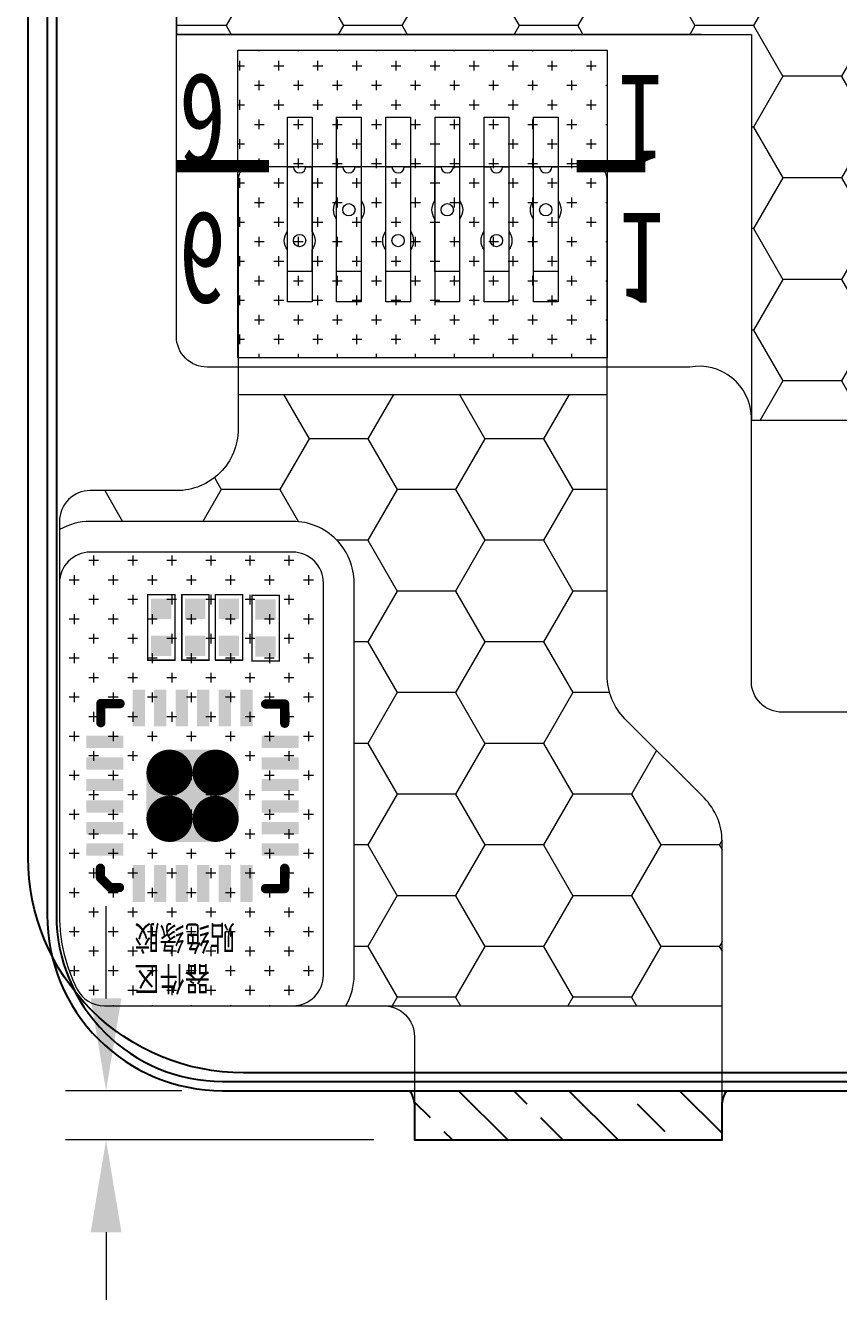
# Model space of a CAD drawing. Header units: millimetres. Extents: x -2596 to -724, y -1791 to -1070.
# Drawn here: x -1398.78 to -1385.56, y -1616.1 to -1595.53 of the extents above; entities that cross this region are included whole.
import ezdxf

# ---------------------------------------------------------------- set-up
doc = ezdxf.new("R2010")
doc.units = ezdxf.units.MM
for name, color, linetype in [('07 Cutline', 4, 'Continuous'), ('dim', 3, 'Continuous'), ('EMI', 150, 'Continuous'), ('FPC', 30, 'Continuous'), ('L61', 4, 'Continuous'), ('lens', 6, 'Continuous'), ('tape', 5, 'Continuous'), ('TOPLAYER', 1, 'Continuous'), ('TOPOVERLAY', 2, 'Continuous'), ('TOPPASTE', 8, 'Continuous'), ('TOPSOLDER', 216, 'Continuous')]:
    doc.layers.add(name, color=color, linetype=linetype)
doc.layers.add('TFPC', color=50, linetype='Continuous', lineweight=5)
doc.layers.add('标注', color=3, linetype='Continuous', lineweight=15)
doc.styles.add('ROMANC', font='romanc.shx', dxfattribs={"bigfont": 'gbcbig.shx'})
doc.styles.add('W0$254', font='', dxfattribs={"width": 0.75})
doc.styles.add('宋', font='', dxfattribs={"height": 2})
doc.styles.add('宋体', font='', dxfattribs={"width": 0.75})
doc.styles.get('W0$254').set_extended_font_data('SimSun')
doc.styles.get('宋').set_extended_font_data('SimSun')
doc.styles.get('宋体').set_extended_font_data('SimSun')
doc.dimstyles.new('YanXiu', dxfattribs={"dimtxt": 2.5, "dimasz": 2.2, "dimexe": 0.66, "dimexo": 0.66, "dimgap": 0.66, "dimtad": 0, "dimdsep": 46, "dimtxsty": 'ROMANC', "dimcen": 0, "dimclrd": 256, "dimclre": 131, "dimclrt": 42, "dimazin": 2, "dimtfac": 1, "dimtofl": 0, "dimtmove": 0, "dimatfit": 3, "dimfxl": 1, "dimlwd": 5, "dimlwe": 5, "dimarcsym": 0})

# ---------------------------------------------------------------- blocks, each defined once
blk = doc.blocks.new('*D458')
at = {"layer": 'Defpoints', "color": 0}
for p in [(-1395.576, -1612.837), (-1397.469, -1613.637), (-1392.456, -1613.637)]:
    blk.add_point(p, dxfattribs=at)
at = {"layer": '标注', "lineweight": 5}
for p, q in [((-1397.469, -1611.337), (-1397.469, -1609.837)), ((-1396.236, -1612.837), (-1398.129, -1612.837)), ((-1393.116, -1613.637), (-1398.129, -1613.637)), ((-1397.469, -1615.137), (-1397.469, -1616.637))]:
    blk.add_line(p, q, dxfattribs=at)
at = {"layer": '标注'}
for points in [[(-1397.719, -1611.337), (-1397.219, -1611.337), (-1397.469, -1612.837)], [(-1397.719, -1615.137), (-1397.219, -1615.137), (-1397.469, -1613.637)]]:
    blk.add_solid(points, dxfattribs=at)
at = {"layer": '标注', "insert": (-1397.469, -1621.487), "char_height": 2, "attachment_point": 5, "rotation": 90, "style": '宋'}
blk.add_mtext('0.8MAX', dxfattribs=at)
blk = doc.blocks.new('12E4W3REFTGRR4T')
at = {"layer": 'EMI', "lineweight": 5}
h = blk.add_hatch(dxfattribs=at)
h.set_pattern_fill('HONEY', color=256, scale=0.3)
h.set_pattern_definition([(180, (-2741.39704, 0.1958), (-1.42875, 0.824889), [0.9525, -1.905]), (60, (-2741.39704, 0.1958), (1.42874983, 0.8248893), [0.9525, -1.905]), (120, (-2741.39704, 0.1958), (-1.7e-07, 1.6497783), [-1.905, 0.9525])])
h.paths.add_polyline_path([(-1138.559, -1637.935), (-1138.559, -1681.081), (-1134.559, -1681.081), (-1134.559, -1637.935, -0.414214), (-1132.559, -1635.935), (-1126.688, -1635.935), (-1126.688, -1630.694), (-1115.611, -1630.694), (-1115.611, -1628.081), (-1124.801, -1628.081, -0.414214), (-1125.801, -1627.081), (-1125.801, -1625.131), (-1141.544, -1625.131, -0.017387), (-1141.544, -1625.19), (-1141.544, -1631.401), (-1150.891, -1631.401), (-1150.891, -1634.935, 0.414214), (-1149.891, -1635.935), (-1140.559, -1635.935, -0.414214)])
at = {"color": 0, "const_width": 0.2}
for points in [[(-1149.386, -1629.257), (-1150.891, -1629.257)], [(-1143.268, -1629.257), (-1144.386, -1629.257)]]:
    blk.add_lwpolyline(points, dxfattribs=at)
at = {"layer": 'dim', "lineweight": 5}
blk.add_line((-1142.355, -1631.401), (-1150.891, -1631.401), dxfattribs=at)
at = {"layer": 'EMI', "color": 0, "lineweight": 5}
blk.add_lwpolyline([(-1125.688, -1635.935), (-1116.611, -1635.935, 0.414214), (-1115.611, -1634.935), (-1115.611, -1616.941, 0.414214), (-1117.211, -1615.341), (-1123.835, -1615.341, 0.414214), (-1124.835, -1616.341), (-1124.835, -1619.387, -0.414214), (-1125.835, -1620.387), (-1141.044, -1620.387, 0.414214), (-1141.544, -1620.887), (-1141.544, -1625.19), (-1141.544, -1625.131), (-1141.544, -1625.19, -0.456488), (-1142.544, -1625.994), (-1150.391, -1625.994, 0.414214), (-1150.891, -1626.494), (-1150.891, -1634.935, 0.414214), (-1149.891, -1635.935), (-1140.559, -1635.935, -0.414214), (-1138.559, -1637.935), (-1138.559, -1681.707, -0.414214)], format="xyb", dxfattribs=at)
at = {"layer": 'EMI', "lineweight": 5}
blk.add_lwpolyline([(-1124.801, -1628.081), (-1115.611, -1628.081), (-1115.611, -1630.694), (-1126.688, -1630.694), (-1126.688, -1635.935), (-1132.559, -1635.935, 0.414214), (-1134.559, -1637.935), (-1134.559, -1681.081), (-1138.559, -1681.081), (-1138.559, -1637.935, 0.414214), (-1140.559, -1635.935), (-1149.891, -1635.935, -0.414214), (-1150.891, -1634.935), (-1150.891, -1631.401), (-1141.544, -1631.401), (-1141.544, -1625.131), (-1125.801, -1625.131), (-1125.801, -1627.081, 0.414214)], format="xyb", close=True, dxfattribs=at)
blk.add_lwpolyline([(-1141.544, -1625.19), (-1141.544, -1625.131)], dxfattribs=at)
at = {"layer": 'TFPC', "color": 1}
for points in [[(-1148.686, -1627.057), (-1149.086, -1627.057), (-1149.086, -1630.057), (-1148.686, -1630.057)], [(-1147.886, -1627.057), (-1148.286, -1627.057), (-1148.286, -1630.057), (-1147.886, -1630.057)], [(-1147.086, -1627.057), (-1147.486, -1627.057), (-1147.486, -1630.057), (-1147.086, -1630.057)], [(-1146.286, -1627.057), (-1146.686, -1627.057), (-1146.686, -1630.057), (-1146.286, -1630.057)], [(-1145.486, -1627.057), (-1145.886, -1627.057), (-1145.886, -1630.057), (-1145.486, -1630.057)], [(-1144.686, -1627.057), (-1145.086, -1627.057), (-1145.086, -1630.057), (-1144.686, -1630.057)]]:
    blk.add_lwpolyline(points, close=True, dxfattribs=at)
at = {"layer": 'FPC', "color": 1, "linetype": 'Continuous', "char_height": 1.5, "width": 1, "attachment_point": 3, "style": 'W0$254'}
for s, insert in [('{\\fSimSun|b0|i0|c134|p2;6}', (-1150.085, -1626.999)), ('{\\fSimSun|b0|i0|c134|p2;1}', (-1142.956, -1626.999))]:
    blk.add_mtext(s, dxfattribs=dict(at, insert=insert))
blk = doc.blocks.new('0201_2')
at = {"layer": 'TOPLAYER'}
for points in [[(0.164998, -0.165001), (0.164998, 0.165001), (-0.164998, -0.165001), (-0.164998, 0.165001)], [(0.764997, -0.165001), (0.764997, 0.165001), (0.435, -0.165001), (0.435, 0.165001)]]:
    blk.add_solid(points, dxfattribs=at)
at = {"layer": 'TOPOVERLAY', "const_width": 0.025001}
for points in [[(-0.23, 0.225999), (-0.181, 0.225999)], [(-0.23, -0.217), (-0.23, 0.225999)], [(-0.18, 0.225999), (0.836, 0.225999)], [(0.836, -0.217), (0.836, 0.225999)], [(-0.23, -0.217), (0.836, -0.217)]]:
    blk.add_lwpolyline(points, dxfattribs=at)
at = {"layer": 'TOPOVERLAY', "const_width": 0.012499}
for points in [[(-0.23625, 0.225999, 1), (-0.223749, 0.225999, 1)], [(-0.23625, 0.225999, 1), (-0.223749, 0.225999, 1)], [(-0.187251, 0.225999, 1), (-0.174749, 0.225999, 1)], [(-0.186251, 0.225999, 1), (-0.173749, 0.225999, 1)], [(0.829749, 0.225999, 1), (0.842251, 0.225999, 1)], [(0.829749, 0.225999, 1), (0.842251, 0.225999, 1)], [(-0.23625, -0.217, 1), (-0.223749, -0.217, 1)], [(-0.23625, -0.217, 1), (-0.223749, -0.217, 1)], [(0.829749, -0.217, 1), (0.842251, -0.217, 1)], [(0.829749, -0.217, 1), (0.842251, -0.217, 1)]]:
    blk.add_lwpolyline(points, format="xyb", close=True, dxfattribs=at)
at = {"layer": 'TOPPASTE'}
for points in [[(0.164998, -0.165001), (0.164998, 0.165001), (-0.164998, -0.165001), (-0.164998, 0.165001)], [(0.764997, -0.165001), (0.764997, 0.165001), (0.435, -0.165001), (0.435, 0.165001)]]:
    blk.add_solid(points, dxfattribs=at)
at = {"layer": 'TOPSOLDER'}
for points in [[(0.164998, -0.165001), (0.164998, 0.165001), (-0.164998, -0.165001), (-0.164998, 0.165001)], [(0.764997, -0.165001), (0.764997, 0.165001), (0.435, -0.165001), (0.435, 0.165001)]]:
    blk.add_solid(points, dxfattribs=at)
blk = doc.blocks.new('0201_3')
at = {"layer": 'TOPLAYER'}
for points in [[(0.164998, -0.165001), (0.164998, 0.165001), (-0.164998, -0.165001), (-0.164998, 0.165001)], [(0.764997, -0.165001), (0.764997, 0.165001), (0.435, -0.165001), (0.435, 0.165001)]]:
    blk.add_solid(points, dxfattribs=at)
at = {"layer": 'TOPOVERLAY', "const_width": 0.025001}
for points in [[(-0.23, 0.225999), (-0.181, 0.225999)], [(-0.23, -0.217), (-0.23, 0.225999)], [(-0.18, 0.225999), (0.836, 0.225999)], [(0.836, -0.217), (0.836, 0.225999)], [(-0.23, -0.217), (0.836, -0.217)]]:
    blk.add_lwpolyline(points, dxfattribs=at)
at = {"layer": 'TOPOVERLAY', "const_width": 0.012499}
for points in [[(-0.23625, 0.225999, 1), (-0.223749, 0.225999, 1)], [(-0.23625, 0.225999, 1), (-0.223749, 0.225999, 1)], [(-0.187251, 0.225999, 1), (-0.174749, 0.225999, 1)], [(-0.186251, 0.225999, 1), (-0.173749, 0.225999, 1)], [(0.829749, 0.225999, 1), (0.842251, 0.225999, 1)], [(0.829749, 0.225999, 1), (0.842251, 0.225999, 1)], [(-0.23625, -0.217, 1), (-0.223749, -0.217, 1)], [(-0.23625, -0.217, 1), (-0.223749, -0.217, 1)], [(0.829749, -0.217, 1), (0.842251, -0.217, 1)], [(0.829749, -0.217, 1), (0.842251, -0.217, 1)]]:
    blk.add_lwpolyline(points, format="xyb", close=True, dxfattribs=at)
at = {"layer": 'TOPPASTE'}
for points in [[(0.164998, -0.165001), (0.164998, 0.165001), (-0.164998, -0.165001), (-0.164998, 0.165001)], [(0.764997, -0.165001), (0.764997, 0.165001), (0.435, -0.165001), (0.435, 0.165001)]]:
    blk.add_solid(points, dxfattribs=at)
at = {"layer": 'TOPSOLDER'}
for points in [[(0.164998, -0.165001), (0.164998, 0.165001), (-0.164998, -0.165001), (-0.164998, 0.165001)], [(0.764997, -0.165001), (0.764997, 0.165001), (0.435, -0.165001), (0.435, 0.165001)]]:
    blk.add_solid(points, dxfattribs=at)
blk = doc.blocks.new('0201_4')
at = {"layer": 'TOPLAYER'}
for points in [[(0.164998, -0.165001), (0.164998, 0.165001), (-0.164998, -0.165001), (-0.164998, 0.165001)], [(0.764997, -0.165001), (0.764997, 0.165001), (0.435, -0.165001), (0.435, 0.165001)]]:
    blk.add_solid(points, dxfattribs=at)
at = {"layer": 'TOPOVERLAY', "const_width": 0.025001}
for points in [[(-0.23, 0.225999), (-0.181, 0.225999)], [(-0.23, -0.217), (-0.23, 0.225999)], [(-0.18, 0.225999), (0.836, 0.225999)], [(0.836, -0.217), (0.836, 0.225999)], [(-0.23, -0.217), (0.836, -0.217)]]:
    blk.add_lwpolyline(points, dxfattribs=at)
at = {"layer": 'TOPOVERLAY', "const_width": 0.012499}
for points in [[(-0.23625, 0.225999, 1), (-0.223749, 0.225999, 1)], [(-0.23625, 0.225999, 1), (-0.223749, 0.225999, 1)], [(-0.187251, 0.225999, 1), (-0.174749, 0.225999, 1)], [(-0.186251, 0.225999, 1), (-0.173749, 0.225999, 1)], [(0.829749, 0.225999, 1), (0.842251, 0.225999, 1)], [(0.829749, 0.225999, 1), (0.842251, 0.225999, 1)], [(-0.23625, -0.217, 1), (-0.223749, -0.217, 1)], [(-0.23625, -0.217, 1), (-0.223749, -0.217, 1)], [(0.829749, -0.217, 1), (0.842251, -0.217, 1)], [(0.829749, -0.217, 1), (0.842251, -0.217, 1)]]:
    blk.add_lwpolyline(points, format="xyb", close=True, dxfattribs=at)
at = {"layer": 'TOPPASTE'}
for points in [[(0.164998, -0.165001), (0.164998, 0.165001), (-0.164998, -0.165001), (-0.164998, 0.165001)], [(0.764997, -0.165001), (0.764997, 0.165001), (0.435, -0.165001), (0.435, 0.165001)]]:
    blk.add_solid(points, dxfattribs=at)
at = {"layer": 'TOPSOLDER'}
for points in [[(0.164998, -0.165001), (0.164998, 0.165001), (-0.164998, -0.165001), (-0.164998, 0.165001)], [(0.764997, -0.165001), (0.764997, 0.165001), (0.435, -0.165001), (0.435, 0.165001)]]:
    blk.add_solid(points, dxfattribs=at)
blk = doc.blocks.new('0201_5')
at = {"layer": 'TOPLAYER'}
for points in [[(0.164998, -0.165001), (0.164998, 0.165001), (-0.164998, -0.165001), (-0.164998, 0.165001)], [(0.764997, -0.165001), (0.764997, 0.165001), (0.435, -0.165001), (0.435, 0.165001)]]:
    blk.add_solid(points, dxfattribs=at)
at = {"layer": 'TOPOVERLAY', "const_width": 0.025001}
for points in [[(-0.23, 0.225999), (-0.181, 0.225999)], [(-0.23, -0.217), (-0.23, 0.225999)], [(-0.18, 0.225999), (0.836, 0.225999)], [(0.836, -0.217), (0.836, 0.225999)], [(-0.23, -0.217), (0.836, -0.217)]]:
    blk.add_lwpolyline(points, dxfattribs=at)
at = {"layer": 'TOPOVERLAY', "const_width": 0.012499}
for points in [[(-0.23625, 0.225999, 1), (-0.223749, 0.225999, 1)], [(-0.23625, 0.225999, 1), (-0.223749, 0.225999, 1)], [(-0.187251, 0.225999, 1), (-0.174749, 0.225999, 1)], [(-0.186251, 0.225999, 1), (-0.173749, 0.225999, 1)], [(0.829749, 0.225999, 1), (0.842251, 0.225999, 1)], [(0.829749, 0.225999, 1), (0.842251, 0.225999, 1)], [(-0.23625, -0.217, 1), (-0.223749, -0.217, 1)], [(-0.23625, -0.217, 1), (-0.223749, -0.217, 1)], [(0.829749, -0.217, 1), (0.842251, -0.217, 1)], [(0.829749, -0.217, 1), (0.842251, -0.217, 1)]]:
    blk.add_lwpolyline(points, format="xyb", close=True, dxfattribs=at)
at = {"layer": 'TOPPASTE'}
for points in [[(0.164998, -0.165001), (0.164998, 0.165001), (-0.164998, -0.165001), (-0.164998, 0.165001)], [(0.764997, -0.165001), (0.764997, 0.165001), (0.435, -0.165001), (0.435, 0.165001)]]:
    blk.add_solid(points, dxfattribs=at)
at = {"layer": 'TOPSOLDER'}
for points in [[(0.164998, -0.165001), (0.164998, 0.165001), (-0.164998, -0.165001), (-0.164998, 0.165001)], [(0.764997, -0.165001), (0.764997, 0.165001), (0.435, -0.165001), (0.435, 0.165001)]]:
    blk.add_solid(points, dxfattribs=at)
blk = doc.blocks.new('CST820_7')
at = {"layer": 'TOPLAYER', "const_width": 0.375001}
for points in [[(-0.47149, 0.377002, 1), (-0.09649, 0.377002, 1)], [(0.278506, 0.377002, 1), (0.653506, 0.377002, 1)], [(-0.47149, -0.372994, 1), (-0.09649, -0.372994, 1)], [(0.278506, -0.372994, 1), (0.653506, -0.372994, 1)]]:
    blk.add_lwpolyline(points, format="xyb", close=True, dxfattribs=at)
at = {"layer": 'TOPLAYER'}
for points in [[(-0.684002, 1.726004), (-0.884001, 1.726004), (-0.684002, 1.126005), (-0.884001, 1.126005)], [(-0.334002, 1.726004), (-0.534002, 1.726004), (-0.334002, 1.126005), (-0.534002, 1.126005)], [(0.015999, 1.726004), (-0.184, 1.726004), (0.015999, 1.126005), (-0.184, 1.126005)], [(0.365999, 1.726004), (0.165999, 1.726004), (0.365999, 1.126005), (0.165999, 1.126005)], [(0.715998, 1.726004), (0.515998, 1.726004), (0.715998, 1.126005), (0.515998, 1.126005)], [(1.065997, 1.726004), (0.865998, 1.726004), (1.065997, 1.126005), (0.865998, 1.126005)], [(-1.634988, 0.977011), (-1.634988, 0.777011), (-1.034989, 0.977011), (-1.034989, 0.777011)], [(1.81501, 0.777011), (1.81501, 0.977011), (1.215012, 0.777011), (1.215012, 0.977011)], [(-1.634988, 0.627012), (-1.634988, 0.427012), (-1.034989, 0.627012), (-1.034989, 0.427012)], [(-0.28399, -0.747994), (0.466006, -0.747994), (-0.28399, 0.752003), (0.466006, 0.752003)], [(1.81501, 0.427012), (1.81501, 0.627012), (1.215012, 0.427012), (1.215012, 0.627012)], [(-1.634988, 0.27701), (-1.634988, 0.07701), (-1.034989, 0.27701), (-1.034989, 0.07701)], [(-0.65899, -0.372994), (0.841007, -0.372994), (-0.65899, 0.377002), (0.841007, 0.377002)], [(1.81501, 0.07701), (1.81501, 0.27701), (1.215012, 0.07701), (1.215012, 0.27701)], [(-1.634988, -0.072989), (-1.634988, -0.272989), (-1.034989, -0.072989), (-1.034989, -0.272989)], [(1.81501, -0.272989), (1.81501, -0.072989), (1.215012, -0.272989), (1.215012, -0.072989)], [(-1.634988, -0.422989), (-1.634988, -0.622988), (-1.034989, -0.422989), (-1.034989, -0.622988)], [(1.81501, -0.622988), (1.81501, -0.422989), (1.215012, -0.622988), (1.215012, -0.422989)], [(-1.634988, -0.772988), (-1.634988, -0.972988), (-1.034989, -0.772988), (-1.034989, -0.972988)], [(1.81501, -0.972988), (1.81501, -0.772988), (1.215012, -0.972988), (1.215012, -0.772988)], [(-0.884001, -1.723995), (-0.684002, -1.723995), (-0.884001, -1.123996), (-0.684002, -1.123996)], [(-0.534002, -1.723995), (-0.334002, -1.723995), (-0.534002, -1.123996), (-0.334002, -1.123996)], [(-0.184, -1.723995), (0.015999, -1.723995), (-0.184, -1.123996), (0.015999, -1.123996)], [(0.165999, -1.723995), (0.365999, -1.723995), (0.165999, -1.123996), (0.365999, -1.123996)], [(0.515998, -1.723995), (0.715998, -1.723995), (0.515998, -1.123996), (0.715998, -1.123996)], [(0.865998, -1.723995), (1.065997, -1.723995), (0.865998, -1.123996), (1.065997, -1.123996)]]:
    blk.add_solid(points, dxfattribs=at)
at = {"layer": 'TOPOVERLAY', "const_width": 0.15}
for points in [[(-1.399995, 1.5), (-1.4, 1.189002)], [(-1.086993, 1.500005), (-1.399995, 1.5)], [(1.600007, 1.500007), (1.269009, 1.499997)], [(1.600007, 1.500007), (1.600002, 1.187008)], [(-1.406992, -1.175987), (-1.406997, -1.488989)], [(1.582003, -1.184996), (1.582009, -1.334526)], [(-1.406997, -1.488989), (-1.095995, -1.488991)], [(1.269009, -1.495989), (1.420546, -1.495994)], [(1.582009, -1.334526), (1.420546, -1.495994)]]:
    blk.add_lwpolyline(points, dxfattribs=at)
at = {"layer": 'TOPOVERLAY', "const_width": 0.074999}
for points in [[(-1.437495, 1.5, 1), (-1.362494, 1.5, 1)], [(-1.437495, 1.5, 1), (-1.362494, 1.5, 1)], [(-1.124494, 1.500005, 1), (-1.049492, 1.500005, 1)], [(1.231509, 1.499997, 1), (1.30651, 1.499997, 1)], [(1.562506, 1.500007, 1), (1.637508, 1.500007, 1)], [(1.562506, 1.500007, 1), (1.637508, 1.500007, 1)], [(-1.4375, 1.189002, 1), (-1.362499, 1.189002, 1)], [(1.562501, 1.187008, 1), (1.637502, 1.187008, 1)], [(-1.444493, -1.175987, 1), (-1.369492, -1.175987, 1)], [(1.544503, -1.184996, 1), (1.619504, -1.184996, 1)], [(-1.444498, -1.488989, 1), (-1.369497, -1.488989, 1)], [(-1.444498, -1.488989, 1), (-1.369497, -1.488989, 1)], [(-1.133495, -1.488991, 1), (-1.058494, -1.488991, 1)], [(1.231509, -1.495989, 1), (1.30651, -1.495989, 1)], [(1.383045, -1.495994, 1), (1.458046, -1.495994, 1)], [(1.383045, -1.495994, 1), (1.458046, -1.495994, 1)], [(1.544508, -1.334526, 1), (1.619509, -1.334526, 1)], [(1.544508, -1.334526, 1), (1.619509, -1.334526, 1)]]:
    blk.add_lwpolyline(points, format="xyb", close=True, dxfattribs=at)
at = {"layer": 'TOPPASTE', "const_width": 0.375001}
for points in [[(-0.47149, 0.377002, 1), (-0.09649, 0.377002, 1)], [(0.278506, 0.377002, 1), (0.653506, 0.377002, 1)], [(-0.47149, -0.372994, 1), (-0.09649, -0.372994, 1)], [(0.278506, -0.372994, 1), (0.653506, -0.372994, 1)]]:
    blk.add_lwpolyline(points, format="xyb", close=True, dxfattribs=at)
at = {"layer": 'TOPPASTE'}
for points in [[(-0.684002, 1.726004), (-0.884001, 1.726004), (-0.684002, 1.126005), (-0.884001, 1.126005)], [(-0.334002, 1.726004), (-0.534002, 1.726004), (-0.334002, 1.126005), (-0.534002, 1.126005)], [(0.015999, 1.726004), (-0.184, 1.726004), (0.015999, 1.126005), (-0.184, 1.126005)], [(0.365999, 1.726004), (0.165999, 1.726004), (0.365999, 1.126005), (0.165999, 1.126005)], [(0.715998, 1.726004), (0.515998, 1.726004), (0.715998, 1.126005), (0.515998, 1.126005)], [(1.065997, 1.726004), (0.865998, 1.726004), (1.065997, 1.126005), (0.865998, 1.126005)], [(-1.634988, 0.977011), (-1.634988, 0.777011), (-1.034989, 0.977011), (-1.034989, 0.777011)], [(1.81501, 0.777011), (1.81501, 0.977011), (1.215012, 0.777011), (1.215012, 0.977011)], [(-1.634988, 0.627012), (-1.634988, 0.427012), (-1.034989, 0.627012), (-1.034989, 0.427012)], [(-0.28399, -0.747994), (0.466006, -0.747994), (-0.28399, 0.752003), (0.466006, 0.752003)], [(1.81501, 0.427012), (1.81501, 0.627012), (1.215012, 0.427012), (1.215012, 0.627012)], [(-1.634988, 0.27701), (-1.634988, 0.07701), (-1.034989, 0.27701), (-1.034989, 0.07701)], [(-0.65899, -0.372994), (0.841007, -0.372994), (-0.65899, 0.377002), (0.841007, 0.377002)], [(1.81501, 0.07701), (1.81501, 0.27701), (1.215012, 0.07701), (1.215012, 0.27701)], [(-1.634988, -0.072989), (-1.634988, -0.272989), (-1.034989, -0.072989), (-1.034989, -0.272989)], [(1.81501, -0.272989), (1.81501, -0.072989), (1.215012, -0.272989), (1.215012, -0.072989)], [(-1.634988, -0.422989), (-1.634988, -0.622988), (-1.034989, -0.422989), (-1.034989, -0.622988)], [(1.81501, -0.622988), (1.81501, -0.422989), (1.215012, -0.622988), (1.215012, -0.422989)], [(-1.634988, -0.772988), (-1.634988, -0.972988), (-1.034989, -0.772988), (-1.034989, -0.972988)], [(1.81501, -0.972988), (1.81501, -0.772988), (1.215012, -0.972988), (1.215012, -0.772988)], [(-0.884001, -1.723995), (-0.684002, -1.723995), (-0.884001, -1.123996), (-0.684002, -1.123996)], [(-0.534002, -1.723995), (-0.334002, -1.723995), (-0.534002, -1.123996), (-0.334002, -1.123996)], [(-0.184, -1.723995), (0.015999, -1.723995), (-0.184, -1.123996), (0.015999, -1.123996)], [(0.165999, -1.723995), (0.365999, -1.723995), (0.165999, -1.123996), (0.365999, -1.123996)], [(0.515998, -1.723995), (0.715998, -1.723995), (0.515998, -1.123996), (0.715998, -1.123996)], [(0.865998, -1.723995), (1.065997, -1.723995), (0.865998, -1.123996), (1.065997, -1.123996)]]:
    blk.add_solid(points, dxfattribs=at)
at = {"layer": 'TOPSOLDER', "const_width": 0.375001}
for points in [[(-0.47149, 0.377002, 1), (-0.09649, 0.377002, 1)], [(0.278506, 0.377002, 1), (0.653506, 0.377002, 1)], [(-0.47149, -0.372994, 1), (-0.09649, -0.372994, 1)], [(0.278506, -0.372994, 1), (0.653506, -0.372994, 1)]]:
    blk.add_lwpolyline(points, format="xyb", close=True, dxfattribs=at)
at = {"layer": 'TOPSOLDER'}
for points in [[(-0.684002, 1.726004), (-0.884001, 1.726004), (-0.684002, 1.126005), (-0.884001, 1.126005)], [(-0.334002, 1.726004), (-0.534002, 1.726004), (-0.334002, 1.126005), (-0.534002, 1.126005)], [(0.015999, 1.726004), (-0.184, 1.726004), (0.015999, 1.126005), (-0.184, 1.126005)], [(0.365999, 1.726004), (0.165999, 1.726004), (0.365999, 1.126005), (0.165999, 1.126005)], [(0.715998, 1.726004), (0.515998, 1.726004), (0.715998, 1.126005), (0.515998, 1.126005)], [(1.065997, 1.726004), (0.865998, 1.726004), (1.065997, 1.126005), (0.865998, 1.126005)], [(-1.634988, 0.977011), (-1.634988, 0.777011), (-1.034989, 0.977011), (-1.034989, 0.777011)], [(1.81501, 0.777011), (1.81501, 0.977011), (1.215012, 0.777011), (1.215012, 0.977011)], [(-1.634988, 0.627012), (-1.634988, 0.427012), (-1.034989, 0.627012), (-1.034989, 0.427012)], [(-0.28399, -0.747994), (0.466006, -0.747994), (-0.28399, 0.752003), (0.466006, 0.752003)], [(1.81501, 0.427012), (1.81501, 0.627012), (1.215012, 0.427012), (1.215012, 0.627012)], [(-1.634988, 0.27701), (-1.634988, 0.07701), (-1.034989, 0.27701), (-1.034989, 0.07701)], [(-0.65899, -0.372994), (0.841007, -0.372994), (-0.65899, 0.377002), (0.841007, 0.377002)], [(1.81501, 0.07701), (1.81501, 0.27701), (1.215012, 0.07701), (1.215012, 0.27701)], [(-1.634988, -0.072989), (-1.634988, -0.272989), (-1.034989, -0.072989), (-1.034989, -0.272989)], [(1.81501, -0.272989), (1.81501, -0.072989), (1.215012, -0.272989), (1.215012, -0.072989)], [(-1.634988, -0.422989), (-1.634988, -0.622988), (-1.034989, -0.422989), (-1.034989, -0.622988)], [(1.81501, -0.622988), (1.81501, -0.422989), (1.215012, -0.622988), (1.215012, -0.422989)], [(-1.634988, -0.772988), (-1.634988, -0.972988), (-1.034989, -0.772988), (-1.034989, -0.972988)], [(1.81501, -0.972988), (1.81501, -0.772988), (1.215012, -0.972988), (1.215012, -0.772988)], [(-0.884001, -1.723995), (-0.684002, -1.723995), (-0.884001, -1.123996), (-0.684002, -1.123996)], [(-0.534002, -1.723995), (-0.334002, -1.723995), (-0.534002, -1.123996), (-0.334002, -1.123996)], [(-0.184, -1.723995), (0.015999, -1.723995), (-0.184, -1.123996), (0.015999, -1.123996)], [(0.165999, -1.723995), (0.365999, -1.723995), (0.165999, -1.123996), (0.365999, -1.123996)], [(0.515998, -1.723995), (0.715998, -1.723995), (0.515998, -1.123996), (0.715998, -1.123996)], [(0.865998, -1.723995), (1.065997, -1.723995), (0.865998, -1.123996), (1.065997, -1.123996)]]:
    blk.add_solid(points, dxfattribs=at)
blk = doc.blocks.new('132E4FTGRYHN')
at = {"layer": 'EMI', "lineweight": 5}
h = blk.add_hatch(dxfattribs=at)
h.set_pattern_fill('HONEY', color=256, scale=0.3, angle=180)
h.set_pattern_definition([(180, (-2890.5456, -3227.277), (-1.42875, -0.824889), [0.9525, -1.905]), (300, (-2890.5456, -3227.277), (1.42874983, -0.8248893), [0.9525, -1.905]), (240, (-2890.5456, -3227.277), (-1.7e-07, -1.6497783), [-1.905, 0.9525])])
h.paths.add_polyline_path([(-1297.149, -1610.958, -0.131652), (-1297.283, -1611.458), (-1296.669, -1611.458), (-1291.169, -1611.458), (-1291.169, -1608.785, 0.198912), (-1291.462, -1608.078), (-1292.742, -1606.798, -0.198912), (-1293.035, -1606.091), (-1293.035, -1601.524), (-1299.035, -1601.524), (-1299.035, -1602.087, -0.414214), (-1300.035, -1603.087), (-1301.439, -1603.087, 0.414214), (-1301.939, -1603.587), (-1301.939, -1603.721, -0.131652), (-1301.439, -1603.587), (-1298.149, -1603.587, -0.414214), (-1297.149, -1604.587)])
at = {"layer": 'tape', "lineweight": 5}
h = blk.add_hatch(dxfattribs=at)
h.set_pattern_fill('CROSS', color=32, scale=0.05, angle=180)
h.set_pattern_definition([(180, (251.5035, -1382.6075), (-0.3175, -0.3175), [0.15875, -0.47625]), (270, (251.42412, -1382.5281), (0.3175, -0.3175), [0.15875, -0.47625])])
edge = h.paths.add_edge_path()
edge.add_arc((-1298.149, -1610.958), 0.5, 270, 360)
edge.add_line((-1297.649, -1610.958), (-1297.649, -1604.587))
edge.add_arc((-1298.149, -1604.587), 0.5, 0, 90)
edge.add_line((-1298.149, -1604.087), (-1301.439, -1604.087))
edge.add_arc((-1301.439, -1604.587), 0.5, 90, 180)
edge.add_line((-1301.939, -1604.587), (-1301.939, -1609.99))
edge.add_arc((-1299.289, -1609.99), 2.65, 180, 206.7588)
edge.add_arc((-1301.209, -1610.958), 0.5, 206.7588, 270)
edge.add_line((-1301.209, -1611.458), (-1298.149, -1611.458))
h.paths.add_polyline_path([(-1298.953, -1611.32), (-1300.822, -1611.32), (-1300.822, -1609.854), (-1298.953, -1609.854)], flags=24)
at = {"layer": 'EMI', "lineweight": 5}
blk.add_line((-1299.035, -1601.524), (-1293.035, -1601.524), dxfattribs=at)
blk.add_lwpolyline([(-1297.283, -1611.458, 0.131652), (-1297.149, -1610.958), (-1297.149, -1604.587, 0.414214), (-1298.149, -1603.587), (-1301.439, -1603.587, 0.131652), (-1301.939, -1603.721, 0.131652)], format="xyb", dxfattribs=at)
at = {"layer": 'FPC', "lineweight": 5}
for points in [[(-1297.86, -1597.824), (-1297.935, -1597.824), (-1297.835, -1597.824), (-1297.835, -1598.874, -0.333333), (-1297.835, -1599.174), (-1297.835, -1599.524), (-1298.235, -1599.524), (-1298.235, -1599.174, -0.333333), (-1298.235, -1598.874), (-1298.235, -1597.824), (-1298.135, -1597.824, 1), (-1297.935, -1597.824)], [(-1296.26, -1597.824), (-1296.335, -1597.824), (-1296.235, -1597.824), (-1296.235, -1598.874, -0.333333), (-1296.235, -1599.174), (-1296.235, -1599.524), (-1296.635, -1599.524), (-1296.635, -1599.174, -0.333333), (-1296.635, -1598.874), (-1296.635, -1597.824), (-1296.535, -1597.824, 1), (-1296.335, -1597.824)], [(-1294.66, -1597.824), (-1294.735, -1597.824), (-1294.635, -1597.824), (-1294.635, -1598.874, -0.333333), (-1294.635, -1599.174), (-1294.635, -1599.524), (-1295.035, -1599.524), (-1295.035, -1599.174, -0.333333), (-1295.035, -1598.874), (-1295.035, -1597.824), (-1294.935, -1597.824, 1), (-1294.735, -1597.824)]]:
    blk.add_lwpolyline(points, format="xyb", dxfattribs=at)
blk.add_lwpolyline([(-1298.21, -1597.824), (-1298.135, -1597.824)], close=True, dxfattribs=at)
for points in [[(-1297.035, -1598.374, -0.333333), (-1297.035, -1598.674), (-1297.035, -1599.524), (-1297.435, -1599.524), (-1297.435, -1598.674, -0.333333), (-1297.435, -1598.374), (-1297.435, -1597.824), (-1297.335, -1597.824, 1), (-1297.135, -1597.824), (-1297.035, -1597.824)], [(-1295.435, -1598.374, -0.333333), (-1295.435, -1598.674), (-1295.435, -1599.524), (-1295.835, -1599.524), (-1295.835, -1598.674, -0.333333), (-1295.835, -1598.374), (-1295.835, -1597.824), (-1295.735, -1597.824, 1), (-1295.535, -1597.824), (-1295.435, -1597.824)], [(-1293.835, -1598.374, -0.333333), (-1293.835, -1598.674), (-1293.835, -1599.524), (-1294.235, -1599.524), (-1294.235, -1598.674, -0.333333), (-1294.235, -1598.374), (-1294.235, -1597.824), (-1294.135, -1597.824, 1), (-1293.935, -1597.824), (-1293.835, -1597.824)]]:
    blk.add_lwpolyline(points, format="xyb", close=True, dxfattribs=at)
for centre in [(-1297.235, -1598.524), (-1295.635, -1598.524), (-1294.035, -1598.524), (-1298.035, -1599.024), (-1296.435, -1599.024), (-1294.835, -1599.024)]:
    blk.add_circle(centre, 0.1, dxfattribs=at)
at = {"layer": 'tape', "color": 32, "lineweight": 5}
blk.add_lwpolyline([(-1298.149, -1611.458, 0.414214), (-1297.649, -1610.958), (-1297.649, -1604.587, 0.414214), (-1298.149, -1604.087), (-1301.439, -1604.087, 0.414214), (-1301.939, -1604.587), (-1301.939, -1609.99, 0.117291), (-1301.656, -1611.183, 0.283166), (-1301.209, -1611.458)], format="xyb", close=True, dxfattribs=at)
at = {"layer": 'TFPC', "color": 252, "lineweight": 5}
blk.add_line((-1296.669, -1611.458), (-1291.169, -1611.458), dxfattribs=at)
at = {"layer": 'TFPC', "color": 2}
blk.add_lwpolyline([(-1291.169, -1613.637), (-1291.169, -1608.785, 0.198912), (-1291.462, -1608.078), (-1292.742, -1606.798, -0.198912), (-1293.035, -1606.091), (-1293.035, -1598.024, 0.414214), (-1293.235, -1597.824), (-1298.835, -1597.824, 0.414214), (-1299.035, -1598.024), (-1299.035, -1602.087, -0.414214), (-1300.035, -1603.087), (-1301.439, -1603.087, 0.414214), (-1301.939, -1603.587), (-1301.939, -1609.99, 0.117291), (-1301.656, -1611.183, 0.283166), (-1301.209, -1611.458), (-1296.669, -1611.458, -0.414214), (-1296.169, -1611.958), (-1296.169, -1613.637)], format="xyb", dxfattribs=at)
at = {"rotation": 270}
for name, p in [('0201_4', (-1300.288, -1605.007)), ('0201_2', (-1299.734, -1605.007)), ('0201_5', (-1299.188, -1605.007)), ('0201_3', (-1298.592, -1605.019)), ('CST820_7', (-1299.778, -1607.954))]:
    blk.add_blockref(name, p, dxfattribs=at)
at = {"layer": 'dim', "color": 1, "insert": (-1300.722, -1611.22), "char_height": 0.4, "width": 20.5882, "attachment_point": 3, "rotation": 180, "style": '宋体'}
blk.add_mtext('器件区\\P贴绝缘胶', dxfattribs=at)
at = {"layer": 'FPC', "color": 1, "linetype": 'Continuous', "char_height": 1.5, "width": 1, "attachment_point": 1, "rotation": 180, "style": 'W0$254'}
for s, insert in [('{\\fSimSun|b0|i0|c134|p2;6}', (-1299.234, -1597.831)), ('{\\fSimSun|b0|i0|c134|p2;1}', (-1292.104, -1597.831))]:
    blk.add_mtext(s, dxfattribs=dict(at, insert=insert))
blk = doc.blocks.new('3EQ24W3REFTGRYH')
at = {"layer": 'lens', "linetype": 'Continuous'}
blk.add_lwpolyline([(-2686.983, -1658.532, -0.414214), (-2690.483, -1662.032), (-2721.983, -1662.032, -0.414214), (-2725.483, -1658.532), (-2725.483, -1626.332, -0.414214), (-2721.983, -1622.832), (-2690.483, -1622.832, -0.414214), (-2686.983, -1626.332)], format="xyb", close=True, dxfattribs=at)

msp = doc.modelspace()

# ---------------------------------------------------------------- hatches: boundary and pattern name
h = msp.add_hatch()
h.set_pattern_fill('ANSI33', scale=0.2, style=0)
h.set_pattern_definition([(135, (-2929.8412, 4.289), (0.8980256, 0.8980256), []), (135, (-2930.7393, 4.289), (0.8980256, 0.8980256), [0.635, -0.3175])])
h.paths.add_polyline_path([(-1392.456, -1613.637), (-1387.456, -1613.637), (-1387.456, -1613.102), (-1387.455, -1613.09), (-1387.455, -1613.078), (-1387.454, -1613.065), (-1387.453, -1613.053), (-1387.452, -1613.041), (-1387.45, -1613.029), (-1387.448, -1613.017), (-1387.446, -1613.005), (-1387.443, -1612.993), (-1387.441, -1612.981), (-1387.437, -1612.969), (-1387.434, -1612.957), (-1387.43, -1612.945), (-1387.426, -1612.934), (-1387.422, -1612.922), (-1387.417, -1612.911), (-1387.413, -1612.9), (-1387.408, -1612.888), (-1387.402, -1612.877), (-1387.396, -1612.866), (-1387.391, -1612.856), (-1387.384, -1612.845), (-1387.378, -1612.835), (-1387.38, -1612.837), (-1392.531, -1612.837), (-1392.533, -1612.835), (-1392.527, -1612.845), (-1392.52, -1612.856), (-1392.515, -1612.866), (-1392.509, -1612.877), (-1392.504, -1612.888), (-1392.498, -1612.9), (-1392.494, -1612.911), (-1392.489, -1612.922), (-1392.485, -1612.934), (-1392.481, -1612.945), (-1392.477, -1612.957), (-1392.474, -1612.969), (-1392.471, -1612.981), (-1392.468, -1612.993), (-1392.465, -1613.005), (-1392.463, -1613.017), (-1392.461, -1613.029), (-1392.459, -1613.041), (-1392.458, -1613.053), (-1392.457, -1613.065), (-1392.456, -1613.078), (-1392.456, -1613.09), (-1392.456, -1613.102)])
at = {"layer": 'tape', "lineweight": 5}
h = msp.add_hatch(dxfattribs=at)
h.set_pattern_fill('CROSS', color=32, scale=0.05)
h.set_pattern_definition([(0, (95.28708, -0.11084), (0.3175, 0.3175), [0.15875, -0.47625]), (90, (95.36646, -0.1902), (-0.3175, 0.3175), [0.15875, -0.47625])])
h.paths.add_polyline_path([(-1395.325, -1595.93), (-1389.325, -1595.93), (-1389.325, -1600.93), (-1395.325, -1600.93)])

# ---------------------------------------------------------------- linework, layer by layer
at = {"color": 6}
msp.add_lwpolyline([(-1363.396, -1573.907), (-1395.576, -1573.907, 0.414214), (-1398.276, -1576.607), (-1398.276, -1609.987, 0.414214), (-1395.576, -1612.687), (-1363.396, -1612.687, 0.414214), (-1360.696, -1609.987), (-1360.696, -1576.607, 0.414214)], format="xyb", close=True, dxfattribs=at)
at = {"layer": '07 Cutline', "color": 2}
msp.add_lwpolyline([(-1392.532, -1612.837, -0.140565), (-1392.456, -1613.102), (-1392.456, -1613.637), (-1387.456, -1613.637), (-1387.456, -1613.102, -0.140565), (-1387.38, -1612.837)], format="xyb", dxfattribs=at)
at = {"layer": 'L61', "color": 1}
msp.add_lwpolyline([(-1363.396, -1573.757), (-1395.576, -1573.757, 0.414214), (-1398.426, -1576.607), (-1398.426, -1609.987, 0.414214), (-1395.576, -1612.837), (-1363.396, -1612.837, 0.414214), (-1360.546, -1609.987), (-1360.546, -1576.607, 0.414214)], format="xyb", close=True, dxfattribs=at)
at = {"layer": 'tape', "color": 32, "lineweight": 5}
msp.add_lwpolyline([(-1395.325, -1595.93), (-1389.325, -1595.93), (-1389.325, -1600.93), (-1395.325, -1600.93)], close=True, dxfattribs=at)

# ---------------------------------------------------------------- block references
at = {"color": 0, "xscale": -1, "rotation": 180}
msp.add_blockref('12E4W3REFTGRR4T', (-245.435, -3227.074), dxfattribs=at)
at = {"color": 1}
for name, p in [('3EQ24W3REFTGRYH', (1326.747, 49.485)), ('132E4FTGRYHN', (-96.287, 0))]:
    msp.add_blockref(name, p, dxfattribs=at)

# ---------------------------------------------------------------- dimensions: what is measured, and where the dimension line sits
at = {"layer": '标注'}
dim = msp.add_linear_dim(base=(-1397.469, -1613.637), p1=(-1395.576, -1612.837), p2=(-1392.456, -1613.637), angle=90, text='<>MAX', dimstyle='YanXiu', override={"dimasz": 1.5, "dimtxsty": '宋', "dimclre": 256, "dimclrt": 256}, dxfattribs=at)
dim.commit()
dim.dimension.update_dxf_attribs({"geometry": '*D458', "text_midpoint": (-1397.469, -1621.487)})

doc.saveas('drawing.dxf')
